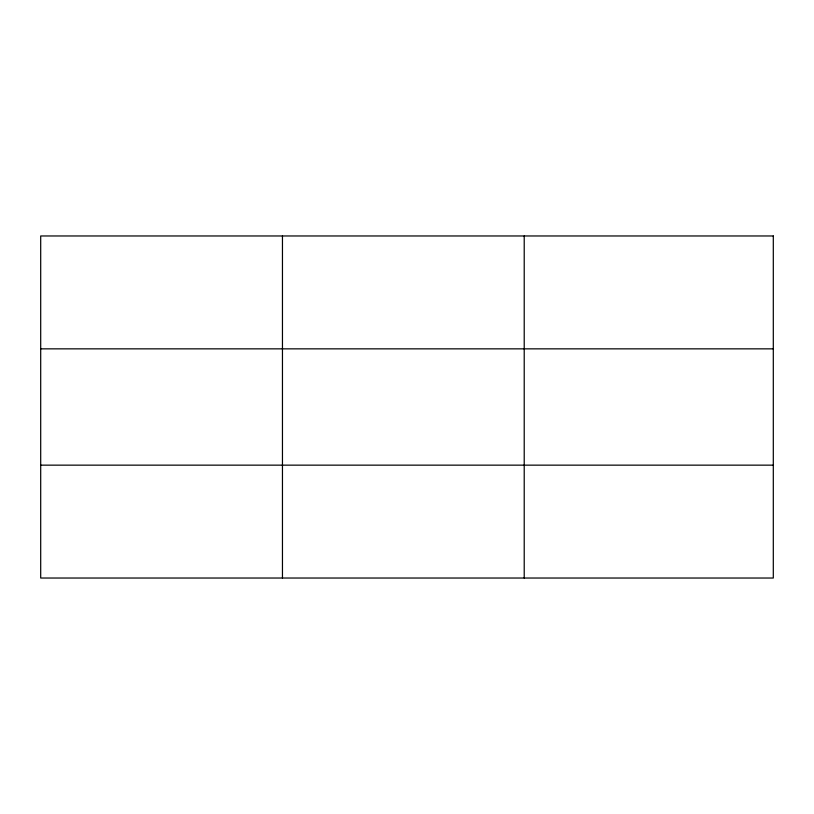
<?xml version="1.0" encoding="UTF-8"?>
<svg xmlns="http://www.w3.org/2000/svg" width="814" height="814" viewBox="0 0 814 814"><rect width="100%" height="100%" fill="white"/><g stroke="black" fill="none" stroke-linecap="round" stroke-linejoin="round"><path stroke-width="1.22" d="M282.458 235.968L282.458 578.032M524.216 235.968L524.216 578.032M40.7 348.85L773.3 348.85M40.7 465.15L773.3 465.15M773.3 235.968L773.3 578.032L40.7 578.032L40.7 235.968L773.3 235.968"/></g></svg>
